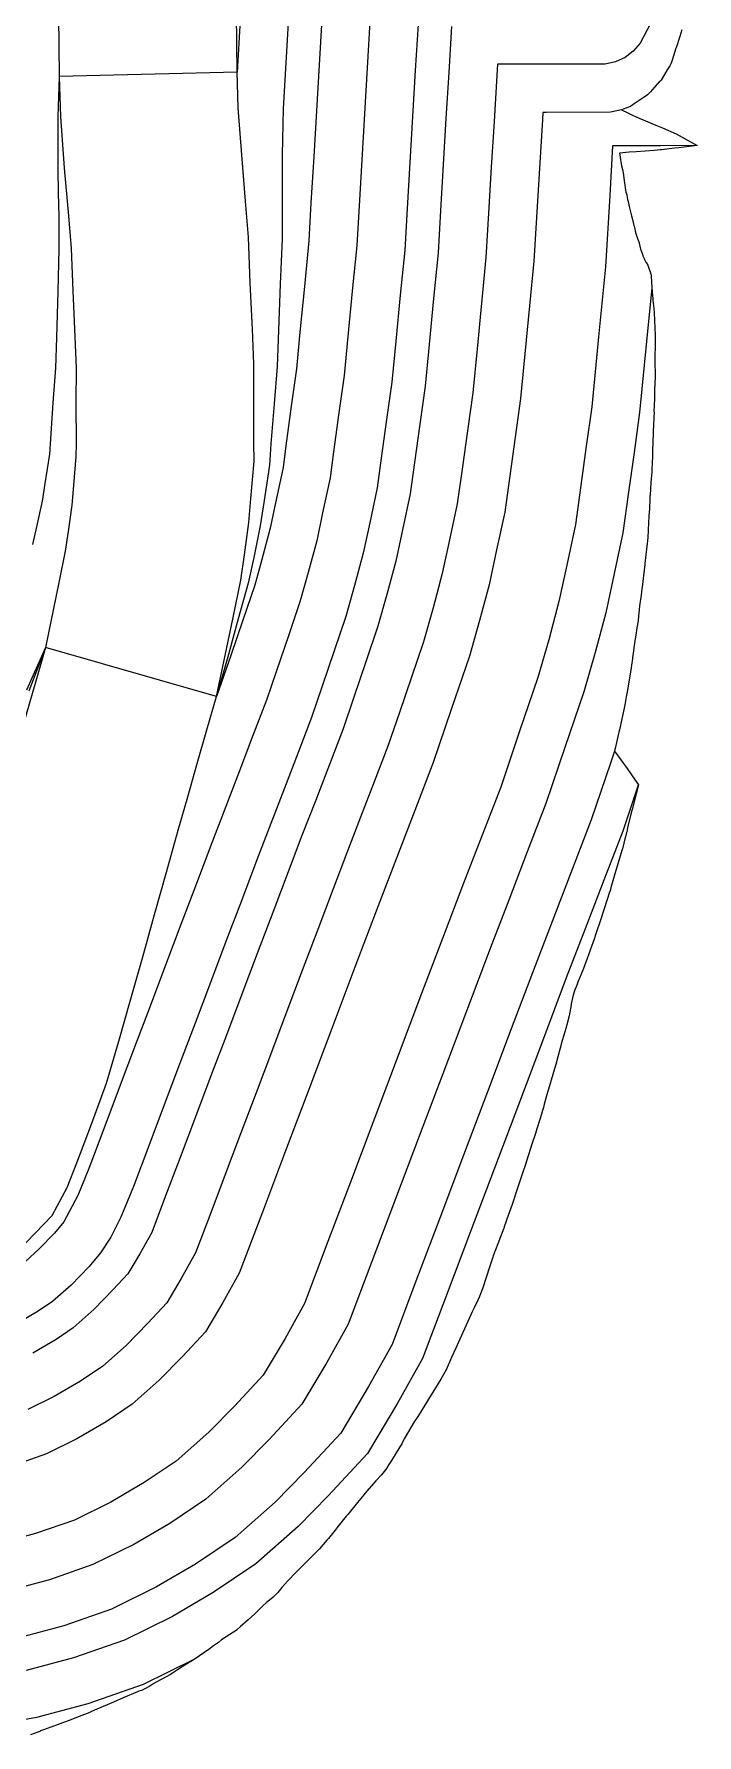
# Model space of a CAD drawing. Header units: inches. Extents: x 477581 to 478656, y 6770716 to 6772554.
# Drawn here: x 478133.3 to 478272, y 6770721.2 to 6771076.9 of the extents above; entities that cross this region are included whole.
import ezdxf

# ---------------------------------------------------------------- set-up
doc = ezdxf.new("R2010")
doc.units = ezdxf.units.IN
doc.header["$MEASUREMENT"] = 0
doc.linetypes.add('CONTINUOUS-0-2-1-1-0', pattern=[0])
for name, color, linetype in [('300', 2, 'Continuous'), ('301', 2, 'Continuous'), ('302', 2, 'Continuous'), ('304', 2, 'Continuous')]:
    doc.layers.add(name, color=color, linetype=linetype)

msp = doc.modelspace()

# ---------------------------------------------------------------- linework, layer by layer
at = {"layer": '300', "linetype": 'CONTINUOUS-0-2-1-1-0', "lineweight": 0}
for points in [[(478137.97, 6771128.51, 316), (478138.47, 6771080.68, 320.78), (478138.61, 6771067.95, 322)], [(478137.97, 6771128.51, 316), (478138.47, 6771080.68, 320.78), (478138.61, 6771067.95, 322)], [(478175.8, 6771068.9, 322), (478175.67, 6771081.07, 320.78), (478175.26, 6771120.21, 316.87), (478175.17, 6771128.76, 316)], [(478175.8, 6771068.9, 322), (478175.67, 6771081.07, 320.78), (478175.26, 6771120.21, 316.87)], [(478138.61, 6771067.95, 322), (478138.9, 6771059.59, 322.84), (478139.67, 6771048.81, 323.92), (478140.53, 6771038.84, 324.92), (478141.07, 6771032.03, 325.6), (478141.42, 6771023.15, 326.49), (478141.85, 6771013.52, 327.45), (478142.12, 6771007, 328.1), (478142.09, 6770999.75, 328.83), (478142.12, 6770991.17, 329.69), (478142.09, 6770988.54, 329.95), (478141.56, 6770982.42, 330.56), (478141.23, 6770978.36, 330.97), (478140.48, 6770972.84, 331.53), (478139.86, 6770968.75, 331.94), (478138.53, 6770962.18, 332.61), (478135.73, 6770948.57, 334)], [(478138.61, 6771067.95, 322), (478138.9, 6771059.59, 322.84), (478139.67, 6771048.81, 323.92), (478140.53, 6771038.84, 324.92), (478141.07, 6771032.03, 325.6), (478141.42, 6771023.15, 326.49), (478141.85, 6771013.52, 327.45), (478142.12, 6771007, 328.1), (478142.09, 6770999.75, 328.83), (478142.12, 6770991.17, 329.69), (478142.09, 6770988.54, 329.95), (478141.56, 6770982.42, 330.56), (478141.23, 6770978.36, 330.97), (478140.48, 6770972.84, 331.53), (478139.86, 6770968.75, 331.94), (478138.53, 6770962.18, 332.61), (478135.73, 6770948.57, 334)], [(478171.49, 6770938.31, 334), (478175.01, 6770954.88, 332.61), (478176.59, 6770962.69, 331.94), (478177.35, 6770967.92, 331.53), (478178.28, 6770974.73, 330.97), (478178.66, 6770979.72, 330.56), (478179.35, 6770987.53, 329.95), (478179.32, 6770991.37, 329.69), (478179.29, 6770999.89, 328.83), (478179.32, 6771007.87, 328.1), (478179.02, 6771015.16, 327.45), (478178.58, 6771024.84, 326.49), (478178.2, 6771034.4, 325.6), (478177.6, 6771041.88, 324.92), (478176.77, 6771051.57, 323.92), (478176.07, 6771061.4, 322.84), (478175.8, 6771068.9, 322)], [(478171.49, 6770938.31, 334), (478175.01, 6770954.88, 332.61), (478176.59, 6770962.69, 331.94), (478177.35, 6770967.92, 331.53), (478178.28, 6770974.73, 330.97), (478178.66, 6770979.72, 330.56), (478179.35, 6770987.53, 329.95), (478179.32, 6770991.37, 329.69), (478179.29, 6770999.89, 328.83), (478179.32, 6771007.87, 328.1), (478179.02, 6771015.16, 327.45), (478178.58, 6771024.84, 326.49), (478178.2, 6771034.4, 325.6), (478177.6, 6771041.88, 324.92), (478176.77, 6771051.57, 323.92), (478176.07, 6771061.4, 322.84), (478175.8, 6771068.9, 322)], [(478256.22, 6771061, 382), (478253.95, 6771060.5, 382), (478240.48, 6771060.47, 382), (478239.76, 6771060.47, 382), (478239.68, 6771058.99, 382), (478238.79, 6771044.18, 382), (478237.91, 6771029.37, 382), (478236.51, 6771015.01, 382), (478235.12, 6771000.66, 382), (478233.98, 6770992.58, 382), (478232.84, 6770984.5, 382), (478231.8, 6770976.87, 382), (478230.1, 6770968.97, 382), (478228.54, 6770961.69, 382), (478226.53, 6770954.21, 382), (478224.41, 6770946.76, 382), (478220.62, 6770935.63, 382), (478216.84, 6770924.51, 382), (478213, 6770914.52, 382), (478209.15, 6770904.52, 382), (478205.31, 6770894.53, 382), (478200.47, 6770881.73, 382), (478195.63, 6770868.92, 382), (478190.79, 6770856.12, 382), (478185.95, 6770843.32, 382), (478181.11, 6770830.51, 382), (478176.27, 6770817.71, 382), (478172.85, 6770811.59, 382), (478169.2, 6770805.46, 382), (478164.4, 6770800.3, 382), (478159.54, 6770795.34, 382), (478153.87, 6770790.33, 382), (478148.4, 6770786.64, 382), (478142.32, 6770783.08, 382), (478135.97, 6770779.95, 382), (478129.23, 6770777.61, 382)], [(478271.92, 6771053.52, 382), (478264.39, 6771053.51, 382), (478254.37, 6771053.5, 382), (478253.75, 6771043.1, 382), (478252.86, 6771028.19, 382), (478251.44, 6771013.54, 382), (478250.02, 6770998.89, 382), (478248.86, 6770990.66, 382), (478247.7, 6770982.44, 382), (478246.59, 6770974.27, 382), (478244.76, 6770965.82, 382), (478243.12, 6770958.17, 382), (478240.99, 6770950.21, 382), (478238.73, 6770942.28, 382), (478234.84, 6770930.84, 382), (478230.95, 6770919.4, 382), (478227.07, 6770909.33, 382), (478223.2, 6770899.26, 382), (478219.33, 6770889.19, 382), (478214.42, 6770876.21, 382), (478209.52, 6770863.24, 382), (478204.62, 6770850.27, 382), (478199.72, 6770837.3, 382), (478194.81, 6770824.33, 382), (478189.91, 6770811.36, 382), (478185.84, 6770804.09, 382), (478181.27, 6770796.41, 382), (478175.25, 6770789.94, 382), (478169.88, 6770784.46, 382), (478163.08, 6770778.44, 382), (478156.38, 6770773.93, 382), (478149.43, 6770769.87, 382), (478141.77, 6770766.08, 382), (478133.64, 6770763.26, 382), (478125.7, 6770761.13, 382)], [(478262.55, 6771023.79, 394), (478261.46, 6771012.55, 394), (478260.02, 6770997.7, 394), (478258.85, 6770989.38, 394), (478257.68, 6770981.05, 394), (478256.51, 6770972.52, 394), (478254.61, 6770963.7, 394), (478252.92, 6770955.81, 394), (478250.69, 6770947.53, 394), (478248.34, 6770939.28, 394), (478244.38, 6770927.63, 394), (478240.41, 6770915.97, 394), (478236.52, 6770905.85, 394), (478232.63, 6770895.72, 394), (478228.73, 6770885.6, 394), (478223.79, 6770872.52, 394), (478218.84, 6770859.43, 394), (478213.9, 6770846.35, 394), (478208.95, 6770833.26, 394), (478204.01, 6770820.18, 394), (478199.06, 6770807.09, 394), (478194.56, 6770799.06, 394), (478189.37, 6770790.34, 394), (478182.53, 6770782.98, 394), (478176.82, 6770777.15, 394), (478169.25, 6770770.46, 394), (478161.74, 6770765.4, 394), (478154.21, 6770761, 394), (478145.67, 6770756.78, 394), (478136.59, 6770753.63, 394), (478127.91, 6770751.3, 394)], [(478262.55, 6771023.79, 394), (478261.46, 6771012.55, 394), (478260.02, 6770997.7, 394), (478258.85, 6770989.38, 394), (478257.68, 6770981.05, 394), (478256.51, 6770972.52, 394), (478254.61, 6770963.7, 394), (478252.92, 6770955.81, 394), (478250.69, 6770947.53, 394), (478248.34, 6770939.28, 394), (478244.38, 6770927.63, 394), (478240.41, 6770915.97, 394), (478236.52, 6770905.85, 394), (478232.63, 6770895.72, 394), (478228.73, 6770885.6, 394), (478223.79, 6770872.52, 394), (478218.84, 6770859.43, 394), (478213.9, 6770846.35, 394), (478208.95, 6770833.26, 394), (478204.01, 6770820.18, 394), (478199.06, 6770807.09, 394), (478194.56, 6770799.06, 394), (478189.37, 6770790.34, 394), (478182.53, 6770782.98, 394), (478176.82, 6770777.15, 394), (478169.25, 6770770.46, 394), (478161.74, 6770765.4, 394), (478154.21, 6770761, 394), (478145.67, 6770756.78, 394), (478136.59, 6770753.63, 394), (478127.91, 6770751.3, 394)], [(478262.55, 6771023.79, 394), (478261.46, 6771012.55, 394), (478260.02, 6770997.7, 394), (478258.85, 6770989.38, 394), (478257.68, 6770981.05, 394), (478256.51, 6770972.52, 394), (478254.61, 6770963.7, 394), (478252.92, 6770955.81, 394), (478250.69, 6770947.53, 394), (478248.34, 6770939.28, 394), (478244.38, 6770927.63, 394), (478240.41, 6770915.97, 394), (478236.52, 6770905.85, 394), (478232.63, 6770895.72, 394), (478228.73, 6770885.6, 394), (478223.79, 6770872.52, 394), (478218.84, 6770859.43, 394), (478213.9, 6770846.35, 394), (478208.95, 6770833.26, 394), (478204.01, 6770820.18, 394), (478199.06, 6770807.09, 394), (478194.56, 6770799.06, 394), (478189.37, 6770790.34, 394), (478182.53, 6770782.98, 394), (478176.82, 6770777.15, 394), (478169.25, 6770770.46, 394), (478161.74, 6770765.4, 394), (478154.21, 6770761, 394), (478145.67, 6770756.78, 394), (478136.59, 6770753.63, 394), (478127.91, 6770751.3, 394)], [(478135.73, 6770948.57, 334), (478133.73, 6770941.55, 334.8), (478131.72, 6770934.54, 335.59), (478129.71, 6770927.53, 336.39), (478127.7, 6770920.51, 337.19), (478125.21, 6770911.61, 338.2), (478122.74, 6770902.78, 339.2), (478120.26, 6770893.96, 340.2), (478117.79, 6770885.17, 341.2), (478115.35, 6770876.53, 342.18), (478114.21, 6770872.7, 342.62), (478110.85, 6770866.16, 343.42), (478105.35, 6770861.32, 344.22), (478101.24, 6770859.52, 344.71), (478098.09, 6770858.52, 345.07), (478094.23, 6770858.11, 345.5), (478091.52, 6770858.03, 345.79), (478089.66, 6770858.39, 346)], [(478135.73, 6770948.57, 334), (478133.73, 6770941.55, 334.8), (478131.72, 6770934.54, 335.59), (478129.71, 6770927.53, 336.39), (478127.7, 6770920.51, 337.19), (478125.21, 6770911.61, 338.2), (478122.74, 6770902.78, 339.2), (478120.26, 6770893.96, 340.2), (478117.79, 6770885.17, 341.2), (478115.35, 6770876.53, 342.18), (478114.21, 6770872.7, 342.62), (478110.85, 6770866.16, 343.42), (478105.35, 6770861.32, 344.22), (478101.24, 6770859.52, 344.71), (478098.09, 6770858.52, 345.07), (478094.23, 6770858.11, 345.5), (478091.52, 6770858.03, 345.79), (478089.66, 6770858.39, 346)], [(478130.01, 6770822.43, 341.82), (478137.13, 6770829.78, 341.18), (478140.29, 6770835.65, 340.76), (478142.27, 6770840.78, 340.41), (478145.34, 6770848.91, 339.87), (478148.52, 6770857.47, 339.29), (478151.1, 6770866.26, 338.71), (478153.6, 6770875.08, 338.14), (478156.08, 6770883.91, 337.56), (478158.55, 6770892.73, 336.98), (478161.03, 6770901.56, 336.41), (478163.5, 6770910.38, 335.83), (478165.5, 6770917.36, 335.37), (478167.49, 6770924.35, 334.92), (478169.49, 6770931.33, 334.46), (478171.49, 6770938.31, 334)], [(478130.01, 6770822.43, 341.82), (478137.13, 6770829.78, 341.18), (478140.29, 6770835.65, 340.76), (478142.27, 6770840.78, 340.41), (478145.34, 6770848.91, 339.87), (478148.52, 6770857.47, 339.29), (478151.1, 6770866.26, 338.71), (478153.6, 6770875.08, 338.14), (478156.08, 6770883.91, 337.56), (478158.55, 6770892.73, 336.98), (478161.03, 6770901.56, 336.41), (478163.5, 6770910.38, 335.83), (478165.5, 6770917.36, 335.37), (478167.49, 6770924.35, 334.92), (478169.49, 6770931.33, 334.46), (478171.49, 6770938.31, 334)], [(478254.77, 6770926.92, 406), (478253.92, 6770924.41, 406), (478249.88, 6770912.54, 406), (478245.97, 6770902.37, 406), (478242.06, 6770892.19, 406), (478238.14, 6770882.01, 406), (478233.16, 6770868.82, 406), (478228.17, 6770855.62, 406), (478223.18, 6770842.42, 406), (478218.19, 6770829.22, 406), (478213.2, 6770816.03, 406), (478208.22, 6770802.83, 406), (478203.28, 6770794.02, 406), (478197.48, 6770784.26, 406), (478189.81, 6770776.03, 406), (478183.76, 6770769.85, 406), (478175.43, 6770762.48, 406), (478167.1, 6770756.87, 406), (478158.98, 6770752.12, 406), (478149.56, 6770747.47, 406), (478139.55, 6770744, 406), (478130.13, 6770741.47, 406)], [(478259.74, 6770919.77, 406), (478256.47, 6770910.16, 406), (478252.54, 6770899.95, 406), (478248.61, 6770889.73, 406), (478244.68, 6770879.52, 406), (478239.67, 6770866.24, 406), (478234.65, 6770852.97, 406), (478229.63, 6770839.69, 406), (478224.61, 6770826.42, 406), (478219.6, 6770813.14, 406), (478214.58, 6770799.87, 406), (478209.35, 6770790.52, 406), (478203.11, 6770780.04, 406), (478194.88, 6770771.19, 406), (478188.58, 6770764.77, 406), (478179.72, 6770756.93, 406), (478170.83, 6770750.94, 406), (478162.3, 6770745.96, 406), (478152.27, 6770741, 406), (478141.61, 6770737.3, 406), (478131.66, 6770734.63, 406)], [(478166.91, 6770737, 418), (478156.17, 6770731.7, 418), (478144.57, 6770727.67, 418), (478133.88, 6770724.8, 418), (478121.95, 6770722.62, 418), (478110.14, 6770721.74, 418), (478098.68, 6770721.8, 418), (478087.06, 6770722.89, 418), (478075.31, 6770725.08, 418), (478064.26, 6770728.21, 418), (478052.78, 6770732.33, 418), (478041.78, 6770737.95, 418), (478033.13, 6770743.21, 418), (478024.49, 6770748.48, 418), (478014.2, 6770756.9, 418), (478003.91, 6770765.32, 418), (477993.63, 6770773.74, 418), (477983.34, 6770782.16, 418), (477973.05, 6770790.58, 418), (477962.77, 6770799.01, 418), (477957.29, 6770803.75, 418)], [(478166.91, 6770737, 418), (478156.17, 6770731.7, 418), (478144.57, 6770727.67, 418), (478133.88, 6770724.8, 418), (478121.95, 6770722.62, 418), (478110.14, 6770721.74, 418), (478098.68, 6770721.8, 418), (478087.06, 6770722.89, 418), (478075.31, 6770725.08, 418), (478064.26, 6770728.21, 418), (478052.78, 6770732.33, 418), (478041.78, 6770737.95, 418), (478033.13, 6770743.21, 418), (478024.49, 6770748.48, 418), (478014.2, 6770756.9, 418), (478003.91, 6770765.32, 418), (477993.63, 6770773.74, 418), (477983.34, 6770782.16, 418), (477973.05, 6770790.58, 418), (477962.77, 6770799.01, 418), (477957.29, 6770803.75, 418)], [(478166.91, 6770737, 418), (478156.17, 6770731.7, 418), (478144.57, 6770727.67, 418), (478133.88, 6770724.8, 418), (478121.95, 6770722.62, 418), (478110.14, 6770721.74, 418), (478098.68, 6770721.8, 418), (478087.06, 6770722.89, 418), (478075.31, 6770725.08, 418), (478064.26, 6770728.21, 418), (478052.78, 6770732.33, 418), (478041.78, 6770737.95, 418), (478033.13, 6770743.21, 418), (478024.49, 6770748.48, 418), (478014.2, 6770756.9, 418), (478003.91, 6770765.32, 418), (477993.63, 6770773.74, 418), (477983.34, 6770782.16, 418), (477973.05, 6770790.58, 418), (477962.77, 6770799.01, 418), (477957.29, 6770803.75, 418)]]:
    msp.add_polyline3d(points, dxfattribs=at)
at = {"layer": '301', "linetype": 'CONTINUOUS-0-2-1-1-0', "lineweight": 0}
for points in [[(478266.7, 6771087.47, 370), (478260.12, 6771074.97, 370), (478258.7, 6771073.29, 370), (478256.96, 6771071.96, 370), (478254.97, 6771071.04, 370), (478252.83, 6771070.56, 370), (478239.58, 6771070.54, 370), (478230.27, 6771070.53, 370), (478230.13, 6771068.2, 370), (478229.56, 6771058.6, 370), (478228.98, 6771048.99, 370), (478228.41, 6771039.38, 370), (478227.87, 6771030.15, 370), (478226.93, 6771020.58, 370), (478226, 6771011, 370), (478225.12, 6771001.85, 370), (478223.99, 6770993.86, 370), (478222.87, 6770985.88, 370), (478221.88, 6770978.62, 370), (478220.25, 6770971.09, 370), (478218.74, 6770964.05, 370), (478216.83, 6770956.9, 370), (478214.79, 6770949.76, 370), (478212.28, 6770942.37, 370), (478209.76, 6770934.97, 370), (478207.37, 6770927.94, 370), (478204.51, 6770920.5, 370), (478201.65, 6770913.06, 370), (478198.78, 6770905.61, 370), (478195.9, 6770898.12, 370), (478192.67, 6770889.58, 370), (478189.45, 6770881.04, 370), (478186.22, 6770872.5, 370), (478182.99, 6770863.96, 370), (478179.77, 6770855.42, 370), (478176.54, 6770846.88, 370), (478173.31, 6770838.34, 370), (478170.08, 6770829.8, 370), (478167.12, 6770821.97, 370), (478164.13, 6770816.63, 370), (478161.09, 6770811.53, 370), (478157.11, 6770807.25, 370), (478152.6, 6770802.64, 370), (478147.7, 6770798.31, 370), (478143.04, 6770795.17, 370), (478137.55, 6770791.96, 370), (478132.07, 6770789.25, 370)], [(478176.52, 6771081.02, 322), (478176.16, 6771074.96, 322), (478175.8, 6771068.9, 322), (478138.61, 6771067.95, 322), (478138.32, 6771059.55, 322), (478138.33, 6771054.12, 322), (478138.33, 6771048.69, 322), (478138.41, 6771043.69, 322), (478138.49, 6771038.68, 322), (478138.55, 6771031.93, 322), (478138.28, 6771023.01, 322), (478138.04, 6771013.37, 322), (478137.85, 6771007.02, 322), (478137.3, 6770999.73, 322), (478136.93, 6770994.38, 322), (478136.55, 6770989.03, 322), (478135.58, 6770982.9, 322), (478135.01, 6770979.21, 322), (478133.88, 6770973.83, 322), (478133.04, 6770970.13, 322)], [(478213.67, 6771078.83, 358), (478213.09, 6771069.22, 358), (478212.52, 6771059.61, 358), (478211.95, 6771050.01, 358), (478211.37, 6771040.39, 358), (478210.87, 6771031.67, 358), (478209.95, 6771022.24, 358), (478209.01, 6771012.64, 358), (478208.19, 6771004.07, 358), (478207.09, 6770996.24, 358), (478205.96, 6770988.19, 358), (478205.13, 6770981.94, 358), (478203.56, 6770974.66, 358), (478202.21, 6770968.29, 358), (478200.39, 6770961.51, 358), (478198.58, 6770955.09, 358), (478196.12, 6770947.87, 358), (478193.59, 6770940.46, 358), (478191.39, 6770933.93, 358), (478188.58, 6770926.63, 358), (478185.71, 6770919.18, 358), (478182.85, 6770911.74, 358), (478179.94, 6770904.17, 358), (478176.71, 6770895.61, 358), (478173.48, 6770887.07, 358), (478170.25, 6770878.54, 358), (478167.03, 6770870, 358), (478163.8, 6770861.46, 358), (478160.57, 6770852.92, 358), (478157.34, 6770844.38, 358), (478154.11, 6770835.84, 358), (478151.5, 6770829.42, 358), (478149.41, 6770825.28, 358), (478147.26, 6770821.97, 358), (478144.85, 6770819.12, 358), (478141.09, 6770815.25, 358), (478137.22, 6770811.82, 358), (478134.21, 6770809.77, 358), (478129.71, 6770807.12, 358)], [(478203.61, 6771079.41, 346), (478203.04, 6771069.8, 346), (478202.47, 6771060.19, 346), (478201.89, 6771050.58, 346), (478201.32, 6771040.97, 346), (478200.84, 6771032.65, 346), (478199.91, 6771023.12, 346), (478198.99, 6771013.6, 346), (478198.22, 6771005.47, 346), (478197.12, 6770997.64, 346), (478195.98, 6770989.51, 346), (478195.29, 6770984.07, 346), (478193.71, 6770976.75, 346), (478192.48, 6770970.9, 346), (478190.7, 6770964.25, 346), (478189.04, 6770958.33, 346), (478186.55, 6770951.01, 346), (478184.05, 6770943.68, 346), (478181.99, 6770937.55, 346), (478179.14, 6770930.15, 346), (478176.3, 6770922.75, 346), (478173.45, 6770915.35, 346), (478170.52, 6770907.73, 346), (478167.29, 6770899.19, 346), (478164.07, 6770890.65, 346), (478160.84, 6770882.11, 346), (478157.61, 6770873.56, 346), (478154.38, 6770865.02, 346), (478151.15, 6770856.48, 346), (478147.92, 6770847.94, 346), (478144.79, 6770839.64, 346), (478142.51, 6770833.95, 346), (478139.57, 6770828.47, 346), (478137.62, 6770826.13, 346), (478134.42, 6770822.79, 346), (478131.55, 6770820.15, 346)], [(478186.58, 6771080.42, 334), (478186, 6771070.81, 334), (478185.43, 6771061.21, 334), (478185.22, 6771051.58, 334), (478185.21, 6771041.9, 334), (478185.22, 6771034.06, 334), (478184.85, 6771024.59, 334), (478184.48, 6771014.97, 334), (478184.21, 6771007.34, 334), (478183.57, 6770999.54, 334), (478182.89, 6770991.17, 334), (478182.61, 6770986.67, 334), (478181.46, 6770979.32, 334), (478180.67, 6770974, 334), (478179.31, 6770967.43, 334), (478178.13, 6770962.01, 334), (478176.07, 6770954.58, 334), (478173.99, 6770947.08, 334), (478171.49, 6770938.31, 334), (478135.73, 6770948.57, 334), (478131.77, 6770939.62, 334)], [(478256.22, 6771061, 382), (478253.95, 6771060.5, 382), (478240.48, 6771060.47, 382), (478239.76, 6771060.47, 382), (478239.68, 6771058.99, 382), (478238.79, 6771044.18, 382), (478237.91, 6771029.37, 382), (478236.51, 6771015.01, 382), (478235.12, 6771000.66, 382), (478233.98, 6770992.58, 382), (478232.84, 6770984.5, 382), (478231.8, 6770976.87, 382), (478230.1, 6770968.97, 382), (478228.54, 6770961.69, 382), (478226.53, 6770954.21, 382), (478224.41, 6770946.76, 382), (478220.62, 6770935.63, 382), (478216.84, 6770924.51, 382), (478213, 6770914.52, 382), (478209.15, 6770904.52, 382), (478205.31, 6770894.53, 382), (478200.47, 6770881.73, 382), (478195.63, 6770868.92, 382), (478190.79, 6770856.12, 382), (478185.95, 6770843.32, 382), (478181.11, 6770830.51, 382), (478176.27, 6770817.71, 382), (478172.85, 6770811.59, 382), (478169.2, 6770805.46, 382), (478164.4, 6770800.3, 382), (478159.54, 6770795.34, 382), (478153.87, 6770790.33, 382), (478148.4, 6770786.64, 382), (478142.32, 6770783.08, 382), (478135.97, 6770779.95, 382), (478129.23, 6770777.61, 382)], [(478262.55, 6771023.79, 394), (478261.46, 6771012.55, 394), (478260.02, 6770997.7, 394), (478258.85, 6770989.38, 394), (478257.68, 6770981.05, 394), (478256.51, 6770972.52, 394), (478254.61, 6770963.7, 394), (478252.92, 6770955.81, 394), (478250.69, 6770947.53, 394), (478248.34, 6770939.28, 394), (478244.38, 6770927.63, 394), (478240.41, 6770915.97, 394), (478236.52, 6770905.85, 394), (478232.63, 6770895.72, 394), (478228.73, 6770885.6, 394), (478223.79, 6770872.52, 394), (478218.84, 6770859.43, 394), (478213.9, 6770846.35, 394), (478208.95, 6770833.26, 394), (478204.01, 6770820.18, 394), (478199.06, 6770807.09, 394), (478194.56, 6770799.06, 394), (478189.37, 6770790.34, 394), (478182.53, 6770782.98, 394), (478176.82, 6770777.15, 394), (478169.25, 6770770.46, 394), (478161.74, 6770765.4, 394), (478154.21, 6770761, 394), (478145.67, 6770756.78, 394), (478136.59, 6770753.63, 394), (478127.91, 6770751.3, 394)], [(478254.77, 6770926.92, 406), (478253.92, 6770924.41, 406), (478249.88, 6770912.54, 406), (478245.97, 6770902.37, 406), (478242.06, 6770892.19, 406), (478238.14, 6770882.01, 406), (478233.16, 6770868.82, 406), (478228.17, 6770855.62, 406), (478223.18, 6770842.42, 406), (478218.19, 6770829.22, 406), (478213.2, 6770816.03, 406), (478208.22, 6770802.83, 406), (478203.28, 6770794.02, 406), (478197.48, 6770784.26, 406), (478189.81, 6770776.03, 406), (478183.76, 6770769.85, 406), (478175.43, 6770762.48, 406), (478167.1, 6770756.87, 406), (478158.98, 6770752.12, 406), (478149.56, 6770747.47, 406), (478139.55, 6770744, 406), (478130.13, 6770741.47, 406)], [(478166.91, 6770737, 418), (478156.17, 6770731.7, 418), (478144.57, 6770727.67, 418), (478133.88, 6770724.8, 418), (478121.95, 6770722.62, 418), (478110.14, 6770721.74, 418), (478098.68, 6770721.8, 418), (478087.06, 6770722.89, 418), (478075.31, 6770725.08, 418), (478064.26, 6770728.21, 418), (478052.78, 6770732.33, 418), (478041.78, 6770737.95, 418), (478033.13, 6770743.21, 418), (478024.49, 6770748.48, 418), (478014.2, 6770756.9, 418), (478003.91, 6770765.32, 418), (477993.63, 6770773.74, 418), (477983.34, 6770782.16, 418), (477973.05, 6770790.58, 418), (477962.77, 6770799.01, 418), (477957.29, 6770803.75, 418)]]:
    msp.add_polyline3d(points, dxfattribs=at)
at = {"layer": '302', "linetype": 'CONTINUOUS-0-2-1-1-0', "lineweight": 0}
for points in [[(478193.56, 6771080, 334), (478192.99, 6771070.4, 334), (478192.42, 6771060.79, 334), (478191.84, 6771051.18, 334), (478191.27, 6771041.54, 334), (478190.82, 6771033.63, 334), (478189.89, 6771024.1, 334), (478188.96, 6771014.54, 334), (478188.25, 6771006.87, 334), (478187.15, 6770999.04, 334), (478185.99, 6770990.77, 334), (478185.45, 6770986.19, 334), (478183.86, 6770978.82, 334), (478182.76, 6770973.51, 334), (478181.01, 6770966.97, 334), (478179.51, 6770961.58, 334), (478177.02, 6770954.26, 334), (478174.51, 6770946.9, 334), (478171.49, 6770938.31, 334), (478135.73, 6770948.57, 334), (478132.27, 6770939.43, 334)], [(478220.66, 6771078.41, 358), (478220.08, 6771068.8, 358), (478219.51, 6771059.2, 358), (478218.93, 6771049.59, 358), (478218.36, 6771039.97, 358), (478217.85, 6771031.13, 358), (478216.91, 6771021.55, 358), (478215.98, 6771011.97, 358), (478215.14, 6771003.25, 358), (478214.02, 6770995.26, 358), (478212.9, 6770987.24, 358), (478212.04, 6770980.74, 358), (478210.41, 6770973.2, 358), (478209.02, 6770966.66, 358), (478207.14, 6770959.65, 358), (478205.26, 6770953.01, 358), (478202.74, 6770945.61, 358), (478200.22, 6770938.21, 358), (478197.97, 6770931.56, 358), (478195.11, 6770924.11, 358), (478192.25, 6770916.67, 358), (478189.39, 6770909.23, 358), (478186.48, 6770901.68, 358), (478183.26, 6770893.14, 358), (478180.03, 6770884.6, 358), (478176.8, 6770876.06, 358), (478173.57, 6770867.52, 358), (478170.35, 6770858.98, 358), (478167.12, 6770850.44, 358), (478163.89, 6770841.9, 358), (478160.66, 6770833.37, 358), (478157.97, 6770826.24, 358), (478155.48, 6770821.78, 358), (478152.99, 6770817.6, 358), (478149.92, 6770814.3, 358), (478145.93, 6770810.18, 358), (478141.52, 6770806.29, 358), (478137.96, 6770803.86, 358), (478133.09, 6770800.99, 358)], [(478271.92, 6771053.52, 382), (478264.39, 6771053.51, 382), (478254.37, 6771053.5, 382), (478253.75, 6771043.1, 382), (478252.86, 6771028.19, 382), (478251.44, 6771013.54, 382), (478250.02, 6770998.89, 382), (478248.86, 6770990.66, 382), (478247.7, 6770982.44, 382), (478246.59, 6770974.27, 382), (478244.76, 6770965.82, 382), (478243.12, 6770958.17, 382), (478240.99, 6770950.21, 382), (478238.73, 6770942.28, 382), (478234.84, 6770930.84, 382), (478230.95, 6770919.4, 382), (478227.07, 6770909.33, 382), (478223.2, 6770899.26, 382), (478219.33, 6770889.19, 382), (478214.42, 6770876.21, 382), (478209.52, 6770863.24, 382), (478204.62, 6770850.27, 382), (478199.72, 6770837.3, 382), (478194.81, 6770824.33, 382), (478189.91, 6770811.36, 382), (478185.84, 6770804.09, 382), (478181.27, 6770796.41, 382), (478175.25, 6770789.94, 382), (478169.88, 6770784.46, 382), (478163.08, 6770778.44, 382), (478156.38, 6770773.93, 382), (478149.43, 6770769.87, 382), (478141.77, 6770766.08, 382), (478133.64, 6770763.26, 382), (478125.7, 6770761.13, 382)], [(478259.74, 6770919.77, 406), (478256.47, 6770910.16, 406), (478252.54, 6770899.95, 406), (478248.61, 6770889.73, 406), (478244.68, 6770879.52, 406), (478239.67, 6770866.24, 406), (478234.65, 6770852.97, 406), (478229.63, 6770839.69, 406), (478224.61, 6770826.42, 406), (478219.6, 6770813.14, 406), (478214.58, 6770799.87, 406), (478209.35, 6770790.52, 406), (478203.11, 6770780.04, 406), (478194.88, 6770771.19, 406), (478188.58, 6770764.77, 406), (478179.72, 6770756.93, 406), (478170.83, 6770750.94, 406), (478162.3, 6770745.96, 406), (478152.27, 6770741, 406), (478141.61, 6770737.3, 406), (478131.66, 6770734.63, 406)]]:
    msp.add_polyline3d(points, dxfattribs=at)
at = {"layer": '304', "linetype": 'CONTINUOUS-0-2-1-1-0', "lineweight": 0}
msp.add_polyline3d([(478268.88, 6771077.74, 377.69), (478268.43, 6771076.35, 378), (478267.66, 6771074.01, 378.49), (478267.64, 6771073.95, 378.5), (478267.62, 6771073.89, 378.51), (478266.88, 6771071.59, 379), (478266.76, 6771071.22, 379.08), (478266.57, 6771070.62, 379.21), (478266.32, 6771070.2, 379.31), (478265.81, 6771069.36, 379.5), (478264.49, 6771067.22, 379.94), (478264.29, 6771067.02, 379.99), (478264.23, 6771066.96, 380), (478264.18, 6771066.91, 380.01), (478262.61, 6771065.19, 380.5), (478262.27, 6771064.79, 380.63), (478261.69, 6771064.14, 380.82), (478260.95, 6771063.64, 381), (478259.94, 6771062.97, 381.21), (478258.69, 6771062.13, 381.5), (478258.57, 6771062.05, 381.53), (478258.19, 6771061.77, 381.63), (478258.13, 6771061.73, 381.64), (478256.6, 6771061.15, 381.93), (478256.23, 6771061, 382), (478257.67, 6771060.29, 382), (478258.65, 6771059.8, 382), (478259.92, 6771059.27, 382), (478263.43, 6771057.79, 382), (478264.78, 6771057.23, 382), (478267.64, 6771056.02, 382), (478272.02, 6771053.52, 382), (478270.45, 6771053.35, 382.2), (478268.23, 6771053.1, 382.5), (478267.31, 6771052.99, 382.62), (478264.62, 6771052.67, 383), (478264.37, 6771052.64, 383.04), (478264.34, 6771052.64, 383.04), (478263.09, 6771052.49, 383.22), (478261.2, 6771052.36, 383.36), (478259.29, 6771052.25, 383.5), (478257.86, 6771052.17, 383.58), (478255.8, 6771051.98, 383.81), (478255.92, 6771051.19, 384), (478256.03, 6771050.57, 384.18), (478256.23, 6771049.33, 384.5), (478256.49, 6771048.24, 384.89), (478256.56, 6771047.83, 385), (478256.64, 6771047.38, 385.13), (478256.81, 6771046.17, 385.42), (478256.85, 6771045.75, 385.5), (478257.07, 6771044.21, 385.87), (478257.16, 6771043.83, 386), (478257.32, 6771043.22, 386.24), (478257.35, 6771043.13, 386.27), (478257.4, 6771042.84, 386.35), (478257.49, 6771042.27, 386.5), (478257.62, 6771041.85, 386.69), (478257.82, 6771040.79, 387), (478258.11, 6771039.68, 387.42), (478258.16, 6771039.41, 387.5), (478258.31, 6771038.85, 387.73), (478258.5, 6771038.09, 388), (478258.84, 6771036.85, 388.49), (478258.84, 6771036.84, 388.5), (478258.89, 6771036.66, 388.56), (478259, 6771036.15, 388.73), (478259.1, 6771035.69, 388.89), (478259.18, 6771035.39, 389), (478259.53, 6771034.29, 389.49), (478259.53, 6771034.27, 389.5), (478259.63, 6771033.96, 389.64), (478259.89, 6771033.17, 390), (478259.89, 6771033.16, 390), (478259.9, 6771033.15, 390.01), (478260.23, 6771031.91, 390.5), (478260.29, 6771031.74, 390.59), (478260.59, 6771030.84, 391), (478260.7, 6771030.5, 391.15), (478260.96, 6771029.94, 391.5), (478261.03, 6771029.74, 391.6), (478261.33, 6771029.15, 392), (478261.36, 6771029.08, 392.04), (478261.71, 6771028.52, 392.5), (478262.03, 6771027.68, 392.94), (478262.04, 6771027.6, 392.96), (478262.07, 6771027.54, 393), (478262.09, 6771027.51, 393.02), (478262.11, 6771027.47, 393.05), (478262.25, 6771027.14, 393.25), (478262.38, 6771026.66, 393.46), (478262.4, 6771026.5, 393.5), (478262.41, 6771026.26, 393.55), (478262.56, 6771023.84, 394), (478262.72, 6771022.12, 394.39), (478262.77, 6771021.65, 394.5), (478262.78, 6771021.11, 394.58), (478262.98, 6771019.46, 395), (478263.09, 6771018.65, 395.22), (478263.15, 6771016.94, 395.5), (478263.27, 6771013.91, 395.99), (478263.28, 6771013.88, 396), (478263.28, 6771013.83, 396.01), (478263.28, 6771013.76, 396.02), (478263.26, 6771012.38, 396.15), (478263.2, 6771008.76, 396.5), (478263.2, 6771008.51, 396.52), (478263.22, 6771007.99, 396.61), (478263.29, 6771005.84, 396.95), (478263.26, 6771005.09, 397), (478263.14, 6771002.48, 397.15), (478263.11, 6771001.44, 397.24), (478263.1, 6771000.9, 397.28), (478263.03, 6770998.84, 397.44), (478263.02, 6770998.28, 397.5), (478263.03, 6770997.34, 397.61), (478263.02, 6770997.1, 397.64), (478262.89, 6770994.57, 397.91), (478262.87, 6770994.2, 397.94), (478262.85, 6770993.72, 398), (478262.83, 6770993.42, 398.03), (478262.71, 6770989.72, 398.5), (478262.69, 6770988.88, 398.61), (478262.63, 6770986.82, 398.89), (478262.6, 6770986.17, 398.96), (478262.57, 6770985.74, 399), (478262.54, 6770985.31, 399.03), (478262.36, 6770983.09, 399.19), (478262.19, 6770980.43, 399.43), (478262.17, 6770980.2, 399.45), (478262.15, 6770979.7, 399.5), (478262.06, 6770977.54, 399.75), (478261.97, 6770976.02, 399.88), (478261.88, 6770974.63, 400), (478261.75, 6770971.6, 400.33), (478261.68, 6770970.98, 400.41), (478261.6, 6770970.25, 400.5), (478261.55, 6770969.75, 400.57), (478261.12, 6770966.17, 400.97), (478261.09, 6770965.9, 401), (478260.69, 6770962.4, 401.41), (478260.62, 6770961.78, 401.49), (478260.59, 6770961.57, 401.5), (478260.57, 6770961.4, 401.52), (478260.41, 6770960.2, 401.63), (478260.31, 6770959.51, 401.69), (478260.01, 6770957.32, 401.89), (478259.92, 6770956.45, 402), (478259.78, 6770955.21, 402.15), (478259.68, 6770954.18, 402.29), (478259.46, 6770952.68, 402.5), (478259.37, 6770952.12, 402.57), (478258.9, 6770948.97, 403), (478258.69, 6770947.36, 403.25), (478258.56, 6770946.4, 403.4), (478258.44, 6770945.63, 403.5), (478258.41, 6770945.4, 403.54), (478258.18, 6770943.82, 403.79), (478258.07, 6770943.09, 403.9), (478257.9, 6770942.19, 404), (478257.38, 6770939.29, 404.36), (478257.22, 6770938.28, 404.5), (478256.94, 6770936.6, 404.73), (478256.78, 6770935.88, 404.83), (478256.52, 6770934.64, 405), (478255.78, 6770931.34, 405.44), (478255.68, 6770930.9, 405.5), (478255.61, 6770930.59, 405.54), (478254.9, 6770927.47, 405.93), (478254.79, 6770926.98, 405.99), (478254.78, 6770926.93, 406), (478257.39, 6770923.24, 406), (478259.09, 6770920.85, 406), (478259.77, 6770919.88, 406), (478259.7, 6770919.58, 406.03), (478259.29, 6770917.97, 406.18), (478258.44, 6770914.72, 406.48), (478258.37, 6770914.46, 406.5), (478258.2, 6770913.72, 406.59), (478257.5, 6770910.83, 406.91), (478257.32, 6770910.06, 407), (478257.28, 6770909.87, 407.02), (478257.05, 6770909.01, 407.14), (478257, 6770908.83, 407.17), (478256.41, 6770906.5, 407.5), (478256.36, 6770906.31, 407.53), (478254.84, 6770901.26, 408), (478254.27, 6770899.31, 408.2), (478254.01, 6770898.41, 408.29), (478253.89, 6770897.92, 408.37), (478253.65, 6770897.17, 408.42), (478253.21, 6770895.85, 408.5), (478251.83, 6770891.52, 408.81), (478250.92, 6770888.87, 408.93), (478250.41, 6770887.39, 409), (478250.3, 6770887.05, 409.02), (478250.21, 6770886.79, 409.03), (478250, 6770886.23, 409.05), (478248.97, 6770883.3, 409.14), (478248.84, 6770882.96, 409.15), (478248.27, 6770881.45, 409.17), (478247.8, 6770880.25, 409.15), (478247.11, 6770878.59, 409.09), (478246.86, 6770877.97, 409.07), (478246.41, 6770876.8, 409.07), (478246.08, 6770875.84, 409.1), (478245.72, 6770874.05, 409.46), (478245.7, 6770873.92, 409.49), (478245.68, 6770873.85, 409.5), (478245.45, 6770872.34, 409.88), (478245.27, 6770871.58, 410), (478244.78, 6770869.68, 410.25), (478244.58, 6770868.92, 410.35), (478244.19, 6770867.52, 410.5), (478243.84, 6770866.39, 410.59), (478243.4, 6770864.77, 410.79), (478242.93, 6770863, 411), (478242.52, 6770861.38, 411.23), (478242.22, 6770860.45, 411.29), (478241.51, 6770858.07, 411.5), (478241.32, 6770857.41, 411.56), (478240.56, 6770854.79, 411.82), (478240.07, 6770853.07, 412), (478239.88, 6770852.36, 412.09), (478239.71, 6770851.74, 412.16), (478239.49, 6770850.99, 412.23), (478239.15, 6770849.86, 412.32), (478238.51, 6770847.89, 412.44), (478238.21, 6770846.97, 412.5), (478237.57, 6770844.93, 412.64), (478236.03, 6770840.07, 412.97), (478235.75, 6770839.27, 413), (478235.11, 6770837.38, 413.08), (478234.4, 6770835.27, 413.17), (478233.34, 6770832.12, 413.32), (478233.08, 6770831.35, 413.36), (478232.61, 6770829.98, 413.41), (478231.71, 6770827.39, 413.5), (478231.65, 6770827.22, 413.51), (478231.62, 6770827.15, 413.51), (478230.94, 6770825.35, 413.5), (478230.38, 6770823.9, 413.5), (478229.41, 6770821.33, 413.49), (478229.31, 6770821.05, 413.5), (478228.62, 6770818.99, 413.6), (478227.19, 6770814.7, 413.81), (478226.93, 6770813.98, 413.82), (478226.51, 6770812.82, 413.84), (478226.2, 6770812.11, 413.8), (478225.43, 6770810.51, 413.62), (478224.94, 6770809.49, 413.5), (478224.71, 6770809.01, 413.44), (478223.76, 6770806.85, 413.29), (478223.06, 6770805.32, 413.16), (478222.16, 6770803.3, 413), (478221.58, 6770802.04, 412.89), (478220.69, 6770800.07, 412.72), (478219.58, 6770797.54, 412.55), (478218.42, 6770795.55, 412.5), (478217.89, 6770794.66, 412.48), (478216.42, 6770792.29, 412.32), (478213.74, 6770787.99, 412.05), (478213.18, 6770787.11, 412), (478213.02, 6770786.87, 411.99), (478212.87, 6770786.63, 411.98), (478210.97, 6770783.46, 411.96), (478210.77, 6770783.07, 412), (478210.62, 6770782.78, 412.03), (478210.24, 6770782.02, 412.1), (478209.86, 6770781.4, 412.08), (478208.09, 6770778.55, 412), (478207.68, 6770777.91, 411.98), (478207.57, 6770777.72, 411.97), (478207.16, 6770777.01, 412), (478207.14, 6770776.98, 412), (478206.01, 6770775.57, 412.16), (478204.84, 6770774.28, 412.19), (478202.95, 6770772.17, 412.25), (478202.61, 6770771.76, 412.29), (478201.7, 6770770.63, 412.41), (478201.02, 6770769.79, 412.5), (478198.98, 6770767.28, 412.75), (478198.65, 6770766.89, 412.8), (478197.54, 6770765.53, 413), (478196.69, 6770764.45, 413.16), (478196.61, 6770764.36, 413.18), (478194.93, 6770762.25, 413.5), (478194.82, 6770762.12, 413.52), (478194.75, 6770762.02, 413.54), (478194.62, 6770761.89, 413.54), (478193.03, 6770760.09, 413.68), (478191.86, 6770758.91, 413.81), (478190.24, 6770757.29, 413.98), (478190.09, 6770757.14, 414), (478188.08, 6770755.11, 414.23), (478186.46, 6770753.37, 414.5), (478185.19, 6770751.98, 414.73), (478184.35, 6770750.96, 414.99), (478184.31, 6770750.92, 415), (478183.28, 6770749.92, 415.3), (478181.97, 6770748.83, 415.5), (478181.17, 6770748.13, 415.66), (478180.1, 6770747.07, 416), (478179.53, 6770746.48, 416.2), (478178.1, 6770745.21, 416.5), (478176.54, 6770743.84, 416.82), (478175.73, 6770743.13, 416.98), (478175.67, 6770743.08, 417), (478175.66, 6770743.07, 417), (478175.65, 6770743.07, 417), (478175.65, 6770743.06, 417), (478175.62, 6770743.04, 417), (478175.07, 6770742.69, 417.04), (478172.53, 6770741.07, 417.18), (478171.9, 6770740.53, 417.35), (478170.87, 6770739.79, 417.5), (478169.94, 6770739.13, 417.62), (478167.07, 6770737.09, 417.99), (478167.07, 6770737.09, 417.99), (478167.01, 6770737.05, 418), (478164.56, 6770735.54, 418.32), (478163.35, 6770734.78, 418.5), (478161.87, 6770733.82, 418.74), (478158.14, 6770731.75, 418.99), (478158.07, 6770731.71, 418.99), (478158.01, 6770731.67, 419), (478157.54, 6770731.39, 419.05), (478156.54, 6770730.8, 419.15), (478155.84, 6770730.48, 419.24), (478155.28, 6770730.29, 419.24), (478154.95, 6770730.18, 419.23), (478151.96, 6770728.9, 419.5), (478149.99, 6770728.04, 419.7), (478146.49, 6770726.56, 420), (478146.37, 6770726.51, 420.01), (478146.15, 6770726.41, 420.03), (478145.1, 6770725.93, 420.16), (478144.99, 6770725.89, 420.18), (478142.78, 6770725.02, 420.5), (478140.48, 6770724.15, 420.79), (478138.91, 6770723.55, 421), (478137.83, 6770723.14, 421.13), (478137.47, 6770723.03, 421.15), (478137.39, 6770723, 421.16), (478135.5, 6770722.31, 421.38), (478134.7, 6770721.99, 421.5), (478134.53, 6770721.91, 421.53), (478134.11, 6770721.78, 421.6), (478132.59, 6770721.16, 422)], dxfattribs=at)

doc.saveas('drawing.dxf')
